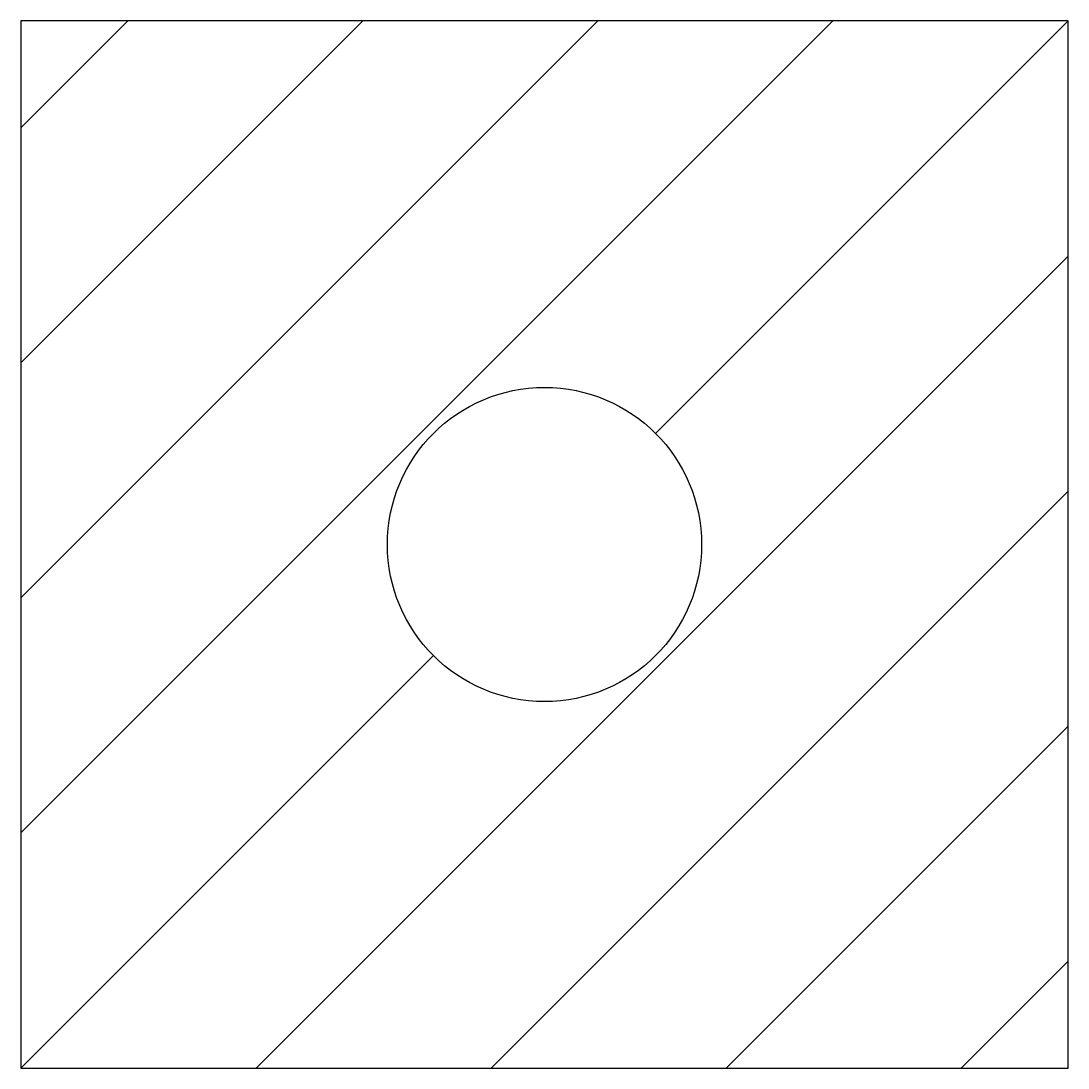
# Model space of a CAD drawing. Header units: metres. Extents: x 0 to 10, y 0 to 10.
import ezdxf

# ---------------------------------------------------------------- set-up
doc = ezdxf.new("R2010")
doc.units = ezdxf.units.M
doc.layers.add('SINIR', color=7, linetype='CONTINUOUS')
doc.layers.add('TARAMA', color=5, linetype='CONTINUOUS')

msp = doc.modelspace()

# ---------------------------------------------------------------- hatches: boundary and pattern name
at = {"layer": 'TARAMA'}
h = msp.add_hatch(dxfattribs=at)
h.set_pattern_fill('ANSI31', color=256, scale=0.5, style=0)
h.paths.add_polyline_path([(0, 0), (10, 0), (10, 10), (0, 10)])
edge = h.paths.add_edge_path(flags=0)
edge.add_arc((5, 5), 1.5, 0, 360)

# ---------------------------------------------------------------- linework, layer by layer
at = {"layer": 'SINIR'}
msp.add_lwpolyline([(0, 0), (10, 0), (10, 10), (0, 10)], close=True, dxfattribs=at)
msp.add_circle((5, 5), 1.5, dxfattribs=at)

doc.saveas('drawing.dxf')
